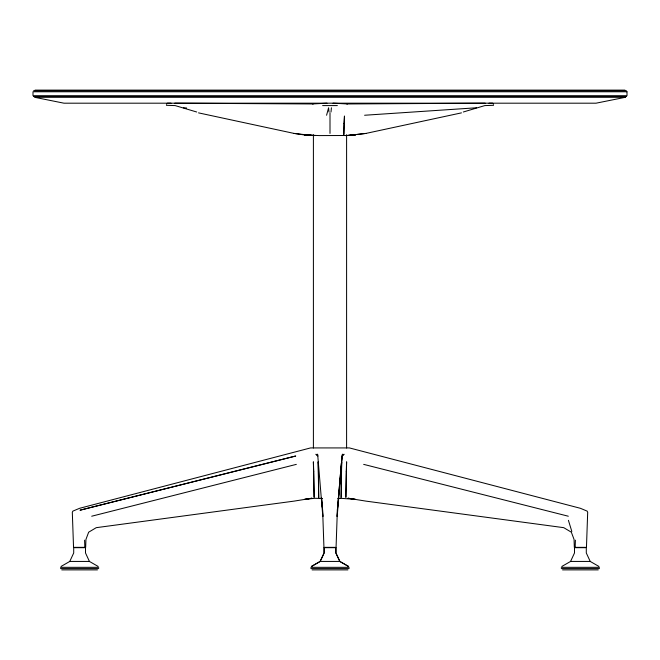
<?xml version="1.0" encoding="UTF-8"?>
<svg xmlns="http://www.w3.org/2000/svg" width="660" height="660" viewBox="0 0 660 660"><rect width="100%" height="100%" fill="white"/><g stroke="black" fill="none" stroke-linecap="round" stroke-linejoin="round"><path stroke-width="0.99" d="M324.167 547.684L324.167 552.964L320.232 561.437L311.578 566.412M330 133.427L330 112.868M341.393 463.171L337.367 510.221L336.064 547.355L323.936 547.355L322.633 510.221L321.585 497.945M342.358 454.138L337.169 516.557L337.483 510.254M575.149 547.355L575.404 540.169M91.699 516.219L296.332 464.368M331.411 107.778L331.007 112.002M341.401 463.196L337.367 510.221M342.012 456.01L341.575 461.142L342.012 456.01L344.075 454.245L342.573 455.458M326.593 115.252L328.589 107.778L328.993 112.002M61.116 566.412L69.778 561.437L73.706 552.964L73.706 547.684L85.503 547.684L85.503 552.964L89.43 561.437L98.093 566.412M311.454 566.412L320.108 561.437L324.043 552.964L324.043 547.684L335.957 547.684L335.957 552.964L339.892 561.437L348.546 566.412M561.908 566.412L570.57 561.437L574.497 552.964L574.497 547.684L586.294 547.684L586.294 552.964L590.221 561.437L598.884 566.412M166.402 104.239L167.384 103.191L171.023 103.191M463.295 112.002L484.836 105.584L493.597 105.311M198.528 112.868L294.113 133.427L304.565 134.987L319.333 135.581L347.944 135.498L365.887 133.427L461.472 112.868M322.633 105.584L337.367 105.584M352.927 134.92L347.944 135.498L355.435 134.987L346.574 135.465M354.923 134.689L365.887 133.427M337.804 498.498L340.667 498.292M364.592 115.252L476.504 107.778M345.015 135.581L349.478 135.407M312.526 103.95L326.989 103.183M485.207 103.191L346.789 103.958M488.978 103.191L492.616 103.191L493.597 104.239M35.071 90.115L624.929 90.115M33.602 90.717L626.398 90.717M33.429 96.541L626.571 96.541M313.211 103.958L174.793 103.191M340.519 498.292L355.435 499.356L347.944 498.217L365.887 501.113L563.755 527.67L571.345 532.199L574.06 539.443L574.332 547.355L586.459 547.355L587.689 512.242L587.103 511.104L580.396 508.299L349.462 447.925L310.538 447.925L79.604 508.299L72.897 511.104L72.311 512.242L73.54 547.355L85.668 547.355L85.94 539.443L88.654 532.199L96.244 527.67L294.113 501.113L312.056 498.217L304.565 499.356L314.985 498.292L322.195 498.498M69.778 561.437L89.43 561.437M320.108 561.437L339.892 561.437M570.57 561.437L590.221 561.437M60.481 567.328L98.728 567.328M310.81 567.328L349.189 567.328M561.272 567.328L599.519 567.328M60.481 568.582L98.728 568.582M310.81 568.582L349.189 568.582M561.272 568.582L599.519 568.582M61.751 569.885L97.449 569.885M312.089 569.885L347.911 569.885M562.551 569.885L598.249 569.885M333.011 103.183L347.474 103.95M315.356 135.498L304.565 134.987L313.054 135.498M166.402 105.311L175.164 105.584L196.705 112.002M314.985 135.581L304.573 134.987M183.496 107.778L186.582 107.984M319.333 498.292L322.096 498.498M294.113 133.427L305.077 134.689M307.073 134.92L312.056 135.498M363.668 464.368L568.301 516.219M348.422 566.412L339.768 561.437L335.833 552.964L335.833 547.684M317.427 455.458L315.925 454.245L317.988 456.01M568.409 520.327L571.84 531.465M317.641 454.138L322.831 516.557L322.517 510.254M321.536 498.069L322.311 507.309M84.596 540.169L84.851 547.355M346.599 134.706L346.599 447.991M313.401 134.706L313.401 447.991M341.435 471.364L341.146 497.409L341.69 461.802L341.435 471.364M346.269 471.364L345.873 497.409L346.624 461.802L346.269 471.364M344.033 123.544L343.827 134.698L344.462 116.003L344.033 123.544M91.377 507.309L79.975 510.221L295.738 456.01L91.377 507.309M625.457 97.276L596.038 103.191L63.962 103.191L34.543 97.276L625.457 97.276M627 91.765L33 91.765L33 95.692L627 95.692L627 91.765M313.731 471.364L313.376 461.802L314.127 497.409L313.731 471.364M318.417 471.364L318.161 461.802L318.706 497.409L318.417 471.364"/></g></svg>
